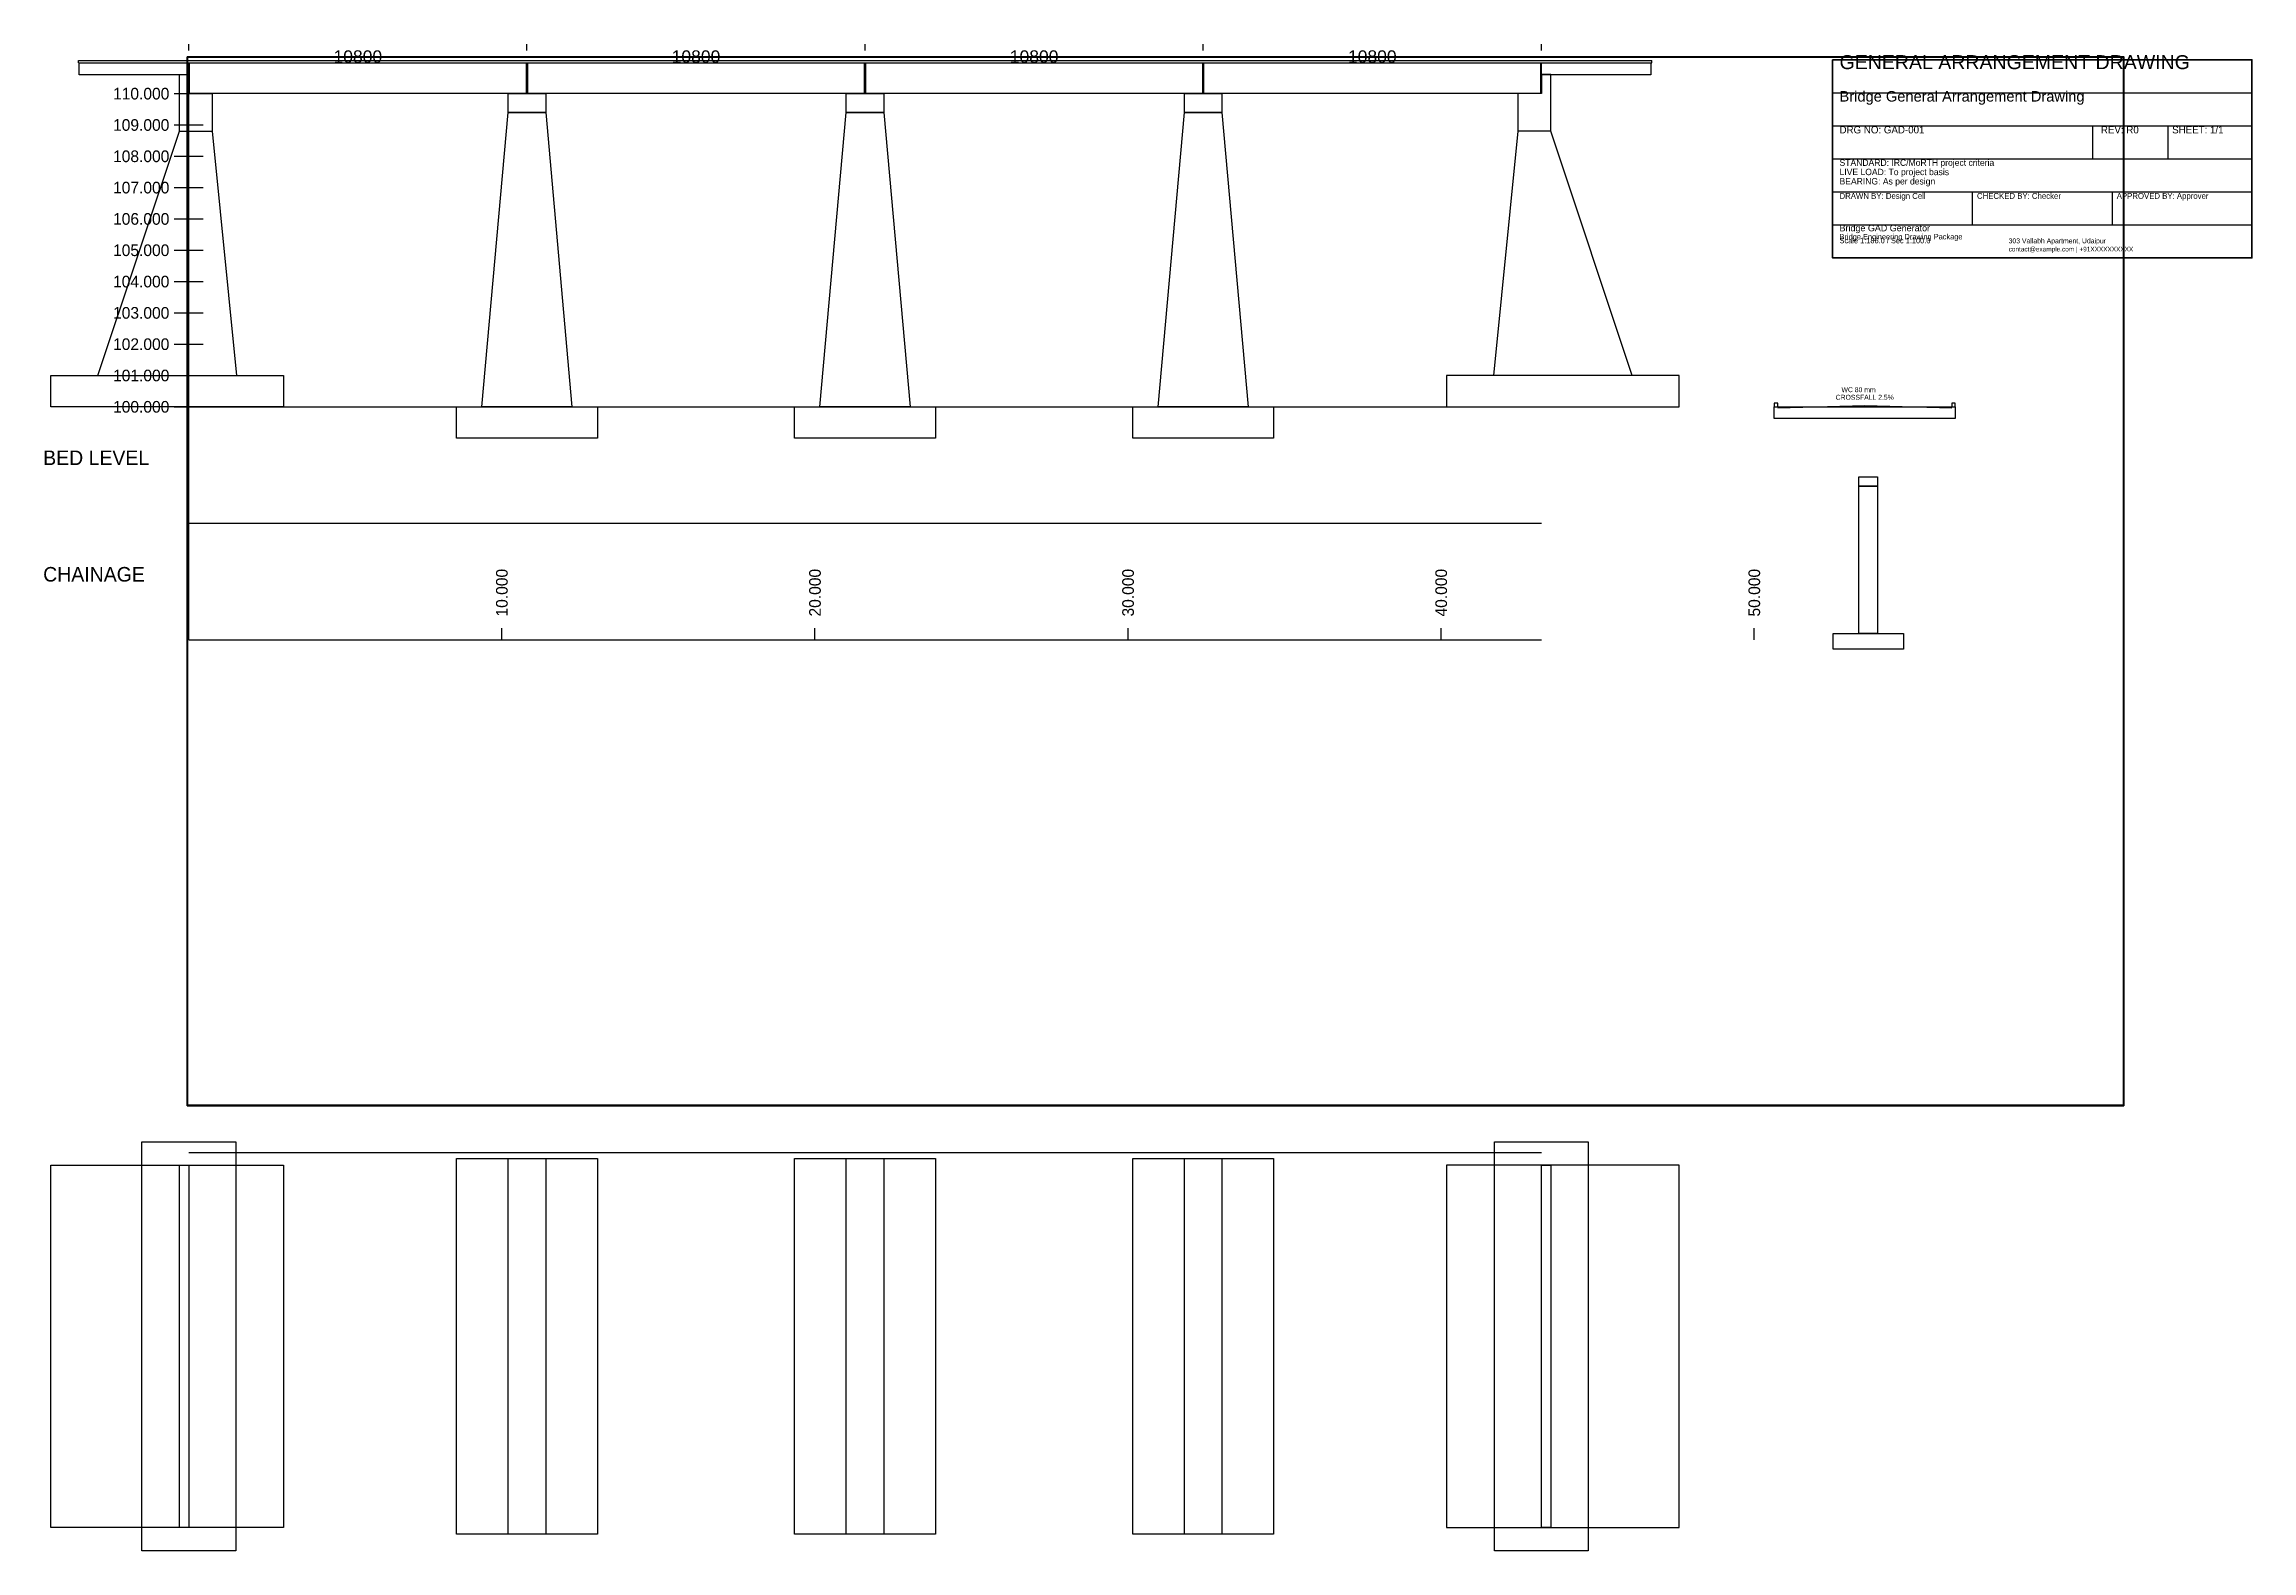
# Model space of a CAD drawing. Header units: metres. Extents: x -4618 to 65892, y -36430 to 11680.
import ezdxf

# ---------------------------------------------------------------- set-up
doc = ezdxf.new("R2010")
doc.units = ezdxf.units.M
doc.styles.add('Arial', font='Arial.ttf')
doc.dimstyles.new('PMB100', dxfattribs={"dimtxt": 400, "dimasz": 150, "dimexe": 400, "dimexo": 400, "dimtad": 0, "dimtxsty": 'Arial', "dimcen": 2.5, "dimazin": 3, "dimtfac": 1, "dimtdec": 0, "dimtmove": 0, "dimatfit": 3})

msp = doc.modelspace()

# ---------------------------------------------------------------- linework, layer by layer
for p, q in [((-3525, 11160), (46725, 11160)), ((-3525, 11080), (-3525, 11160)), ((-3525, 11080), (46725, 11080)), ((0, -7340), (0, 11080)), ((46725, 11080), (46725, 11160)), ((-465, 10100), (465, 10100)), ((52500, 10126), (65892, 10126)), ((52500, 10126), (65892, 10126)), ((-465, 9100), (465, 9100)), ((-300, 8900), (750, 8900)), ((43500, 8900), (42450, 8900)), ((52500, 9072), (65892, 9072)), ((52500, 9072), (65892, 9072)), ((60803.04, 9072), (60803.04, 8018)), ((60803.04, 9072), (60803.04, 8018)), ((63213.6, 9072), (63213.6, 8018)), ((63213.6, 9072), (63213.6, 8018)), ((-465, 8100), (465, 8100)), ((52500, 8018), (65892, 8018)), ((52500, 8018), (65892, 8018)), ((-465, 7100), (465, 7100)), ((52500, 6964), (65892, 6964)), ((52500, 6964), (65892, 6964)), ((56964, 6964), (56964, 5910)), ((56964, 6964), (56964, 5910)), ((61428, 6964), (61428, 5910)), ((61428, 6964), (61428, 5910)), ((-465, 6100), (465, 6100)), ((52500, 5910), (65892, 5910)), ((52500, 5910), (65892, 5910)), ((-465, 5100), (465, 5100)), ((-465, 4100), (465, 4100)), ((-465, 3100), (465, 3100)), ((-465, 2100), (465, 2100)), ((-4400, 1100), (3030, 1100)), ((-465, 1100), (465, 1100)), ((47600, 1100), (40170, 1100)), ((-465, 100), (465, 100)), ((0, 100), (43200, 100)), ((0, -3620), (43200, -3620)), ((10000, -7340), (10000, -6968)), ((20000, -7340), (20000, -6968)), ((30000, -7340), (30000, -6968)), ((40000, -7340), (40000, -6968)), ((50000, -7340), (50000, -6968)), ((0, -7340), (43200, -7340)), ((0, -23708), (43200, -23708))]:
    msp.add_line(p, q)
for points in [[(0, 10710), (0, 10100), (750, 10100), (750, 8900), (1530, 1100), (1530, 1100), (3030, 1100), (3030, 100), (-4400, 100), (-4400, 1100), (-2900, 1100), (-2900, 1100), (-300, 8900), (-300, 10710)], [(-3500, 11080), (0, 11080), (0, 10700), (-3500, 10700), (-3500, 11080)], [(-30, 11260), (61780, 11260), (61780, -22200), (-30, -22200)], [(25, 11080), (10775, 11080), (10775, 10100), (25, 10100), (25, 11080)], [(10825, 11080), (21575, 11080), (21575, 10100), (10825, 10100), (10825, 11080)], [(21625, 11080), (32375, 11080), (32375, 10100), (21625, 10100), (21625, 11080)], [(32425, 11080), (43175, 11080), (43175, 10100), (32425, 10100), (32425, 11080)], [(43200, 10710), (43200, 10100), (42450, 10100), (42450, 8900), (41670, 1100), (41670, 1100), (40170, 1100), (40170, 100), (47600, 100), (47600, 1100), (46100, 1100), (46100, 1100), (43500, 8900), (43500, 10710)], [(43200, 11080), (46700, 11080), (46700, 10700), (43200, 10700), (43200, 11080)], [(10200, 10100), (11400, 10100), (11400, 9500), (10200, 9500), (10200, 10100)], [(21000, 10100), (22200, 10100), (22200, 9500), (21000, 9500), (21000, 10100)], [(31800, 10100), (33000, 10100), (33000, 9500), (31800, 9500), (31800, 10100)], [(9360, 100), (10200, 9500), (11400, 9500), (12240, 100), (9360, 100)], [(20160, 100), (21000, 9500), (22200, 9500), (23040, 100), (20160, 100)], [(30960, 100), (31800, 9500), (33000, 9500), (33840, 100), (30960, 100)], [(8550, 100), (13050, 100), (13050, -900), (8550, -900), (8550, 100)], [(19350, 100), (23850, 100), (23850, -900), (19350, -900), (19350, 100)], [(30150, 100), (34650, 100), (34650, -900), (30150, -900), (30150, 100)], [(50640, 100), (50755, 100), (50755, 215), (50640, 215)], [(50640, 100), (56420, 100), (56420, -275), (50640, -275)], [(56305, 100), (56420, 100), (56420, 215), (56305, 215)], [(53340, -2135), (53940, -2135), (53940, -2435), (53340, -2435)], [(53340, -2435), (53940, -2435), (53940, -7135), (53340, -7135)], [(52515, -7135), (54765, -7135), (54765, -7635), (52515, -7635)], [(-1500, -23370), (1500, -23370), (1500, -36430), (-1500, -36430)], [(8550, -23900), (13050, -23900), (13050, -35900), (8550, -35900)], [(10200, -23900), (11400, -23900), (11400, -35900), (10200, -35900)], [(19350, -23900), (23850, -23900), (23850, -35900), (19350, -35900)], [(21000, -23900), (22200, -23900), (22200, -35900), (21000, -35900)], [(30150, -23900), (34650, -23900), (34650, -35900), (30150, -35900)], [(31800, -23900), (33000, -23900), (33000, -35900), (31800, -35900)], [(41700, -23370), (44700, -23370), (44700, -36430), (41700, -36430)], [(3030, -24120), (3030, -35680), (-4400, -35680), (-4400, -24120)], [(-300, -24120), (0, -24120), (0, -35680), (-300, -35680)], [(40170, -24120), (40170, -35680), (47600, -35680), (47600, -24120)], [(43200, -24120), (43500, -24120), (43500, -35680), (43200, -35680)]]:
    msp.add_lwpolyline(points, close=True)
at = {"lineweight": 35}
for points in [[(-50, 11280), (61800, 11280), (61800, -22220), (-50, -22220)], [(52500, 11180), (65892, 11180), (65892, 4856), (52500, 4856)], [(52500, 11180), (65892, 11180), (65892, 4856), (52500, 4856)]]:
    msp.add_lwpolyline(points, close=True, dxfattribs=at)
msp.add_lwpolyline([(50755, 70.625), (53530, 140), (56305, 70.625)])

# ---------------------------------------------------------------- texts
at = {"style": 'Arial'}
for s, height, p in [('GENERAL ARRANGEMENT DRAWING', 446.4, (52723.2, 10882.4)), ('GENERAL ARRANGEMENT DRAWING', 446.4, (52723.2, 10882.4)), ('Bridge General Arrangement Drawing', 334.8, (52723.2, 9847)), ('Bridge General Arrangement Drawing', 334.8, (52723.2, 9847)), ('Bridge GAD Generator', 204.6, (52723.2, 5705.4)), ('Bridge GAD Generator', 204.6, (52723.2, 5705.4))]:
    msp.add_text(s, height=height, dxfattribs=at).set_placement(p)
for s, height, p in [('110.000', 372, (-2418, 9914)), ('109.000', 372, (-2418, 8914)), ('DRG NO: GAD-001', 232.5, (52723.2, 8830.2)), ('DRG NO: GAD-001', 232.5, (52723.2, 8830.2)), ('REV: R0', 232.5, (61070.88, 8830.2)), ('REV: R0', 232.5, (61070.88, 8830.2)), ('SHEET: 1/1', 232.5, (63347.52, 8830.2)), ('SHEET: 1/1', 232.5, (63347.52, 8830.2)), ('108.000', 372, (-2418, 7914)), ('STANDARD: IRC/MoRTH project criteria', 204.6, (52723.2, 7794.8)), ('STANDARD: IRC/MoRTH project criteria', 204.6, (52723.2, 7794.8)), ('107.000', 372, (-2418, 6914)), ('LIVE LOAD: To project basis', 204.6, (52723.2, 7497.2)), ('LIVE LOAD: To project basis', 204.6, (52723.2, 7497.2)), ('BEARING: As per design', 204.6, (52723.2, 7199.6)), ('BEARING: As per design', 204.6, (52723.2, 7199.6)), ('DRAWN BY: Design Cell', 186, (52723.2, 6740.8)), ('DRAWN BY: Design Cell', 186, (52723.2, 6740.8)), ('CHECKED BY: Checker', 186, (57112.8, 6740.8)), ('CHECKED BY: Checker', 186, (57112.8, 6740.8)), ('APPROVED BY: Approver', 186, (61576.8, 6740.8)), ('APPROVED BY: Approver', 186, (61576.8, 6740.8)), ('106.000', 372, (-2418, 5914)), ('105.000', 372, (-2418, 4914)), ('Scale 1:186.0 / Sec 1:100.0', 176.7, (52723.2, 5321)), ('Scale 1:186.0 / Sec 1:100.0', 176.7, (52723.2, 5321)), ('Bridge Engineering Drawing Package', 176.7, (52723.2, 5445)), ('Bridge Engineering Drawing Package', 176.7, (52723.2, 5445)), ('303 Vallabh Apartment, Udaipur', 158.1, (58124.64, 5321)), ('303 Vallabh Apartment, Udaipur', 158.1, (58124.64, 5321)), ('contact@example.com | +91XXXXXXXXXX', 148.8, (58124.64, 5060.6)), ('contact@example.com | +91XXXXXXXXXX', 148.8, (58124.64, 5060.6)), ('104.000', 372, (-2418, 3914)), ('103.000', 372, (-2418, 2914)), ('102.000', 372, (-2418, 1914)), ('101.000', 372, (-2418, 914)), ('WC 80 mm', 158.1, (52786, 567.8)), ('100.000', 372, (-2418, -86)), ('CROSSFALL 2.5%', 158.1, (52600, 326)), ('BED LEVEL', 465, (-4650, -1760)), ('CHAINAGE', 465, (-4650, -5480))]:
    msp.add_text(s, height=height).set_placement(p)
for s, p in [('10.000', (10186, -6596)), ('20.000', (20186, -6596)), ('30.000', (30186, -6596)), ('40.000', (40186, -6596)), ('50.000', (50186, -6596))]:
    msp.add_text(s, height=372, rotation=90).set_placement(p)

# ---------------------------------------------------------------- dimensions: what is measured, and where the dimension line sits
for base, p1, p2 in [((0, 11280), (0, 11080), (10800, 11080)), ((10800, 11280), (10800, 11080), (21600, 11080)), ((21600, 11280), (21600, 11080), (32400, 11080)), ((32400, 11280), (32400, 11080), (43200, 11080))]:
    msp.add_linear_dim(base=base, p1=p1, p2=p2, dimstyle='PMB100').render()

doc.saveas('drawing.dxf')
